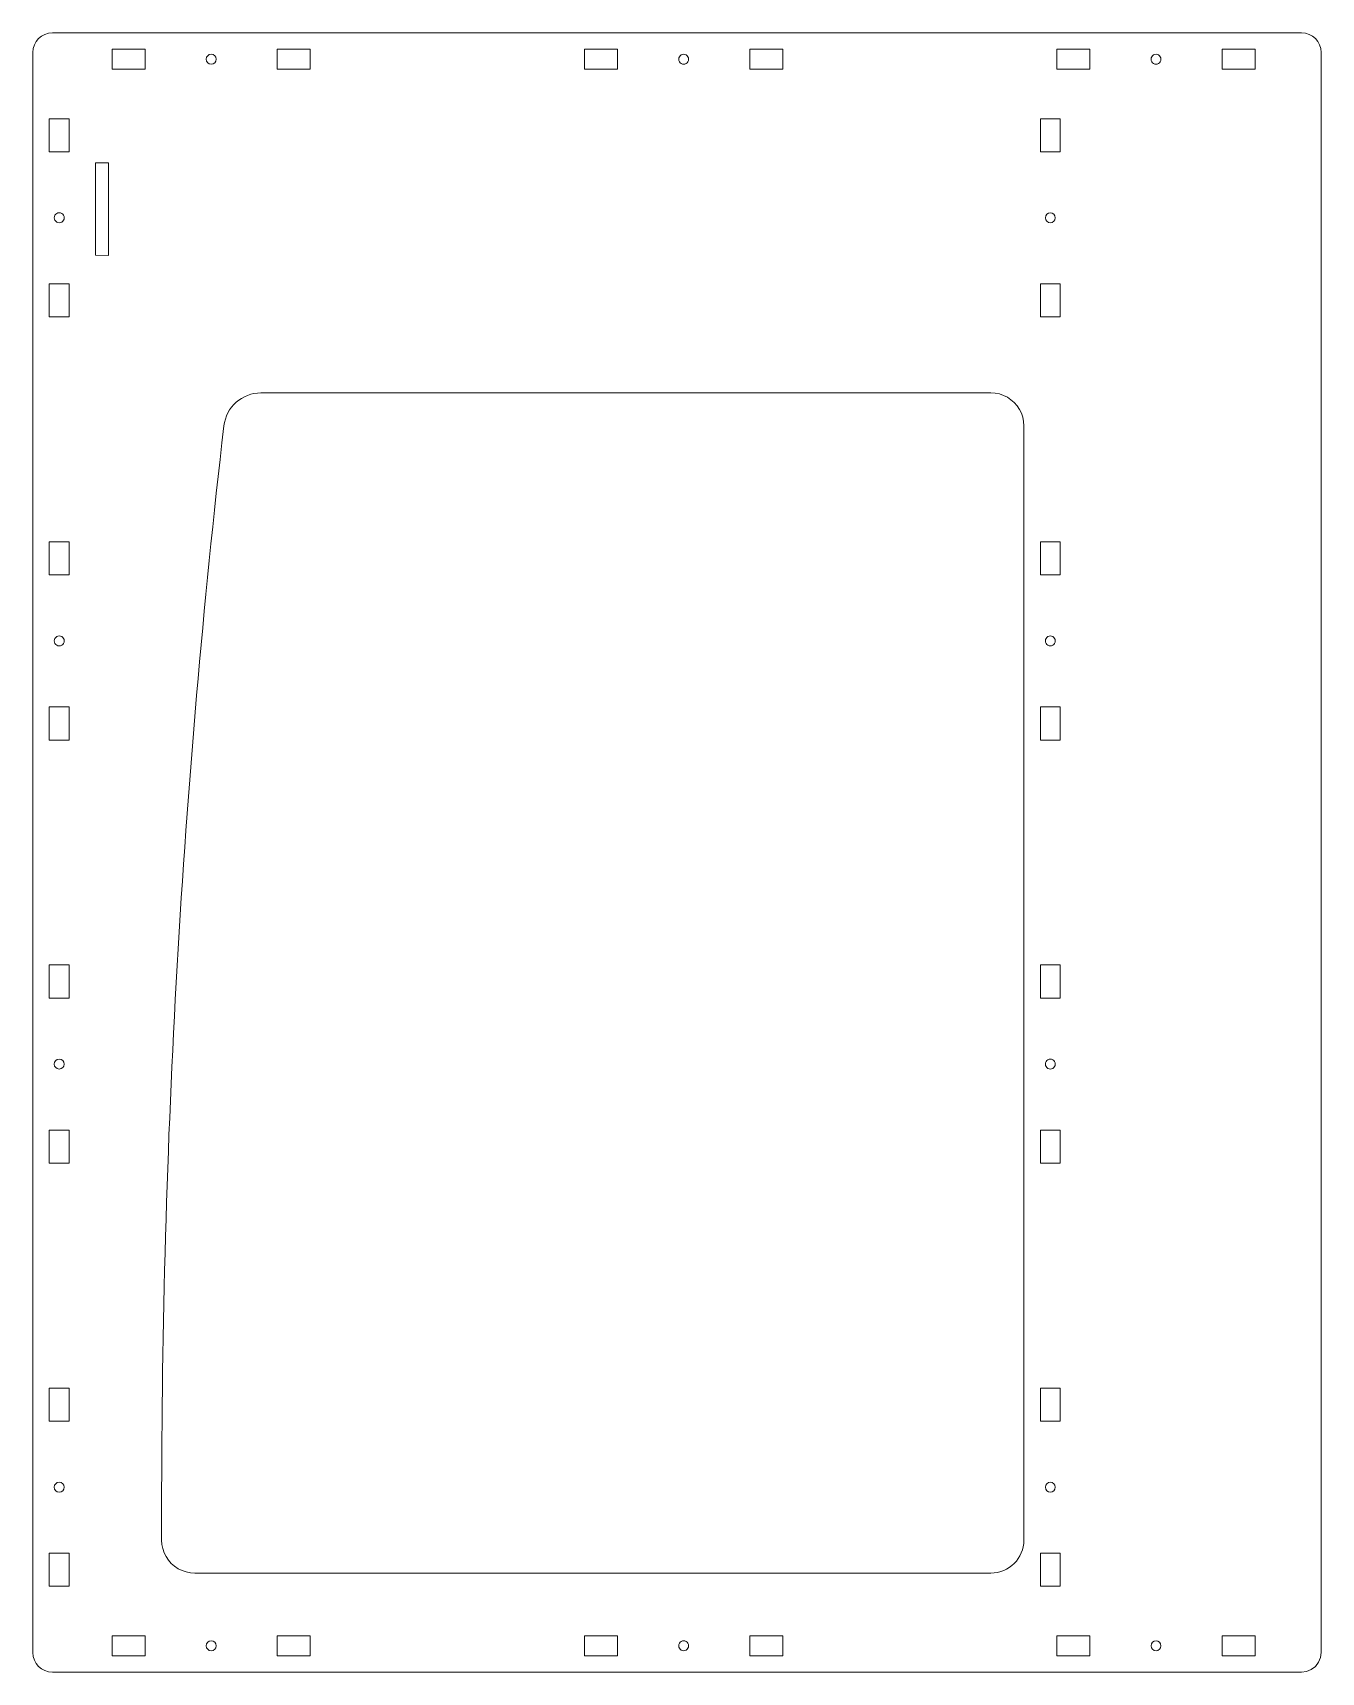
# Model space of a CAD drawing. Extents: x 0 to 390, y 0 to 496.
import ezdxf

# ---------------------------------------------------------------- set-up
doc = ezdxf.new("R2010")
doc.units = 0
doc.layers.get('0').update_dxf_attribs({"color": 13, "linetype": 'CONTINUOUS', "lineweight": 5, "true_color": 0xa55252})

msp = doc.modelspace()

# ---------------------------------------------------------------- linework, layer by layer
for p, q in [((384, 496.3), (6, 496.3)), ((0, 490.3), (0, 6)), ((24.01, 491.3), (34.01, 491.3)), ((24.01, 485.3), (24.01, 491.3)), ((34.01, 491.3), (34.01, 485.3)), ((74.01, 485.3), (74.01, 491.3)), ((84.01, 491.3), (74.01, 491.3)), ((84.01, 491.3), (84.01, 485.3)), ((167.01, 485.3), (167.01, 491.3)), ((177.01, 491.3), (167.01, 491.3)), ((177.01, 491.3), (177.01, 485.3)), ((217.01, 485.3), (217.01, 491.3)), ((227.01, 491.3), (217.01, 491.3)), ((227.01, 491.3), (227.01, 485.3)), ((310, 485.3), (310, 491.3)), ((320, 491.3), (310, 491.3)), ((320, 491.3), (320, 485.3)), ((360, 485.3), (360, 491.3)), ((370, 491.3), (360, 491.3)), ((370, 491.3), (370, 485.3)), ((390, 490.3), (390, 6)), ((34.01, 485.3), (24.01, 485.3)), ((84.01, 485.3), (74.01, 485.3)), ((177.01, 485.3), (167.01, 485.3)), ((227.01, 485.3), (217.01, 485.3)), ((320, 485.3), (310, 485.3)), ((370, 485.3), (360, 485.3)), ((5, 470.3), (5, 460.3)), ((5, 470.3), (11, 470.3)), ((11, 470.3), (11, 460.3)), ((305, 470.3), (311, 470.3)), ((305, 460.3), (305, 470.3)), ((311, 470.3), (311, 460.3)), ((11, 460.3), (5, 460.3)), ((18.94, 456.94), (22.94, 456.92)), ((18.94, 428.94), (18.94, 456.94)), ((22.94, 456.92), (22.94, 428.92)), ((311, 460.3), (305, 460.3)), ((22.94, 428.92), (18.94, 428.94)), ((5, 420.3), (5, 410.3)), ((11, 420.3), (5, 420.3)), ((11, 420.3), (11, 410.3)), ((311, 420.3), (305, 420.3)), ((305, 420.3), (305, 410.3)), ((311, 420.3), (311, 410.3)), ((11, 410.3), (5, 410.3)), ((311, 410.3), (305, 410.3)), ((69.06, 387.3), (290, 387.3)), ((300, 377.3), (300, 40)), ((5, 332.2), (5, 342.2)), ((5, 342.2), (11, 342.2)), ((11, 342.2), (11, 332.2)), ((305.01, 342.2), (311.01, 342.2)), ((305.01, 332.2), (305.01, 342.2)), ((311.01, 342.2), (311.01, 332.2)), ((11, 332.2), (5, 332.2)), ((311.01, 332.2), (305.01, 332.2)), ((5, 292.2), (11, 292.2)), ((5, 292.2), (5, 282.2)), ((11, 292.2), (11, 282.2)), ((305.01, 292.2), (311.01, 292.2)), ((305.01, 282.2), (305.01, 292.2)), ((311.01, 292.2), (311.01, 282.2)), ((11, 282.2), (5, 282.2)), ((311.01, 282.2), (305.01, 282.2)), ((5, 214.1), (5, 204.1)), ((5, 214.1), (11, 214.1)), ((11, 214.1), (11, 204.1)), ((305.01, 214.1), (311.01, 214.1)), ((305.01, 204.1), (305.01, 214.1)), ((311.01, 214.1), (311.01, 204.1)), ((11, 204.1), (5, 204.1)), ((311.01, 204.1), (305.01, 204.1)), ((5, 164.1), (5, 154.1)), ((11, 164.1), (5, 164.1)), ((11, 164.1), (11, 154.1)), ((305.01, 164.1), (311.01, 164.1)), ((305.01, 154.1), (305.01, 164.1)), ((311.01, 164.1), (311.01, 154.1)), ((11, 154.1), (5, 154.1)), ((311.01, 154.1), (305.01, 154.1)), ((5, 76), (5, 86)), ((5, 86), (11, 86)), ((11, 86), (11, 76)), ((305.01, 86), (311.01, 86)), ((305.01, 76), (305.01, 86)), ((311.01, 86), (311.01, 76)), ((11, 76), (5, 76)), ((311.01, 76), (305.01, 76)), ((39, 50), (39, 40)), ((11, 36), (5, 36)), ((5, 26), (5, 36)), ((11, 36), (11, 26)), ((305.01, 26), (305.01, 36)), ((305.01, 36), (311.01, 36)), ((311.01, 36), (311.01, 26)), ((290, 30), (49, 30)), ((11, 26), (5, 26)), ((311.01, 26), (305.01, 26)), ((24.01, 5), (24.01, 11)), ((34.01, 11), (24.01, 11)), ((34.01, 11), (34.01, 5)), ((84.01, 11), (74.01, 11)), ((74.01, 5), (74.01, 11)), ((84.01, 5), (84.01, 11)), ((177.01, 11), (167.01, 11)), ((167.01, 5), (167.01, 11)), ((177.01, 5), (177.01, 11)), ((217.01, 5), (217.01, 11)), ((217.01, 11), (227.01, 11)), ((227.01, 5), (227.01, 11)), ((320, 11), (310, 11)), ((310, 5), (310, 11)), ((320, 5), (320, 11)), ((370, 11), (360, 11)), ((360, 5), (360, 11)), ((370, 5), (370, 11)), ((34.01, 5), (24.01, 5)), ((84.01, 5), (74.01, 5)), ((177.01, 5), (167.01, 5)), ((227.01, 5), (217.01, 5)), ((320, 5), (310, 5)), ((370, 5), (360, 5)), ((6, 0), (384, 0))]:
    msp.add_line(p, q)
for points in [[(196.26, 489.6), (195.94, 489.36), (195.71, 489.05), (195.56, 488.69), (195.51, 488.3), (195.56, 487.91), (195.71, 487.55), (195.94, 487.24), (196.26, 487), (196.62, 486.85), (197.01, 486.8), (197.39, 486.85), (197.76, 487), (198.07, 487.24), (198.3, 487.55), (198.45, 487.91), (198.51, 488.3), (198.45, 488.69), (198.3, 489.05), (198.07, 489.36), (197.76, 489.6), (197.39, 489.75), (197.01, 489.8), (196.62, 489.75), (196.26, 489.6)], [(338.55, 488.69), (338.5, 488.3), (338.55, 487.91), (338.7, 487.55), (338.94, 487.24), (339.25, 487), (339.61, 486.85), (340, 486.8), (340.39, 486.85), (340.75, 487), (341.06, 487.24), (341.3, 487.55), (341.45, 487.91), (341.5, 488.3), (341.45, 488.69), (341.3, 489.05), (341.06, 489.36), (340.75, 489.6), (340.39, 489.75), (340, 489.8), (339.61, 489.75), (339.25, 489.6), (338.94, 489.36), (338.7, 489.05), (338.55, 488.69)], [(7.25, 439), (6.94, 439.24), (6.7, 439.55), (6.55, 439.91), (6.5, 440.3), (6.55, 440.69), (6.7, 441.05), (6.94, 441.36), (7.25, 441.6), (7.61, 441.75), (8, 441.8), (8.39, 441.75), (8.75, 441.6), (9.06, 441.36), (9.3, 441.05), (9.45, 440.69), (9.5, 440.3), (9.45, 439.91), (9.3, 439.55), (9.06, 439.24), (8.75, 439), (8.39, 438.85), (8, 438.8), (7.61, 438.85), (7.25, 439)], [(7.25, 313.5), (7.61, 313.65), (8, 313.7), (8.39, 313.65), (8.75, 313.5), (9.06, 313.26), (9.3, 312.95), (9.45, 312.59), (9.5, 312.2), (9.45, 311.81), (9.3, 311.45), (9.06, 311.14), (8.75, 310.9), (8.39, 310.75), (8, 310.7), (7.61, 310.75), (7.25, 310.9), (6.94, 311.14), (6.7, 311.45), (6.55, 311.81), (6.5, 312.2), (6.55, 312.59), (6.7, 312.95), (6.94, 313.26), (7.25, 313.5)], [(309.45, 311.81), (309.51, 312.2), (309.45, 312.59), (309.3, 312.95), (309.07, 313.26), (308.76, 313.5), (308.39, 313.65), (308.01, 313.7), (307.62, 313.65), (307.26, 313.5), (306.95, 313.26), (306.71, 312.95), (306.56, 312.59), (306.51, 312.2), (306.56, 311.81), (306.71, 311.45), (306.95, 311.14), (307.26, 310.9), (307.62, 310.75), (308.01, 310.7), (308.39, 310.75), (308.76, 310.9), (309.07, 311.14), (309.3, 311.45), (309.45, 311.81)], [(308.39, 182.65), (308.76, 182.8), (309.07, 183.04), (309.3, 183.35), (309.45, 183.71), (309.51, 184.1), (309.45, 184.49), (309.3, 184.85), (309.07, 185.16), (308.76, 185.4), (308.39, 185.55), (308.01, 185.6), (307.62, 185.55), (307.26, 185.4), (306.95, 185.16), (306.71, 184.85), (306.56, 184.49), (306.51, 184.1), (306.56, 183.71), (306.71, 183.35), (306.95, 183.04), (307.26, 182.8), (307.62, 182.65), (308.01, 182.6), (308.39, 182.65)], [(198.3, 8.75), (198.07, 9.06), (197.76, 9.3), (197.39, 9.45), (197.01, 9.5), (196.62, 9.45), (196.26, 9.3), (195.94, 9.06), (195.71, 8.75), (195.56, 8.39), (195.51, 8), (195.56, 7.61), (195.71, 7.25), (195.94, 6.94), (196.26, 6.7), (196.62, 6.55), (197.01, 6.5), (197.39, 6.55), (197.76, 6.7), (198.07, 6.94), (198.3, 7.25), (198.45, 7.61), (198.51, 8), (198.45, 8.39), (198.3, 8.75)]]:
    msp.add_lwpolyline(points, close=True)
for points in [[(290, 387.3), (291.31, 387.21), (292.59, 386.96), (293.83, 386.54), (295, 385.96), (296.09, 385.23), (297.07, 384.37), (297.93, 383.39), (298.66, 382.3), (299.24, 381.13), (299.66, 379.89), (299.91, 378.61), (300, 377.3)], [(39, 40), (39.09, 38.69), (39.34, 37.41), (39.76, 36.17), (40.34, 35), (41.07, 33.91), (41.93, 32.93), (42.91, 32.07), (44, 31.34), (45.17, 30.76), (46.41, 30.34), (47.69, 30.09), (49, 30)], [(390, 6), (389.8, 4.45), (389.2, 3), (388.24, 1.76), (387, 0.8), (385.55, 0.2), (384, 0)]]:
    msp.add_lwpolyline(points)
for centre in [(54.01, 488.3), (308, 440.3), (8, 184.1), (8, 56), (308.01, 56), (54.01, 8), (340, 8)]:
    msp.add_circle(centre, 1.5)
for centre, radius, start, end in [((6, 490.3), 6, 90, 179.9999), ((384, 490.3), 6, 0.0001, 90), ((69.06, 376.02), 11.28, 90, 173.4961), ((2893.28, 50), 2854.28, 173.41536, 180.00002), ((290, 40), 10, 270, 360), ((6, 6), 6, 180, 270)]:
    msp.add_arc(centre, radius, start, end)

doc.saveas('drawing.dxf')
